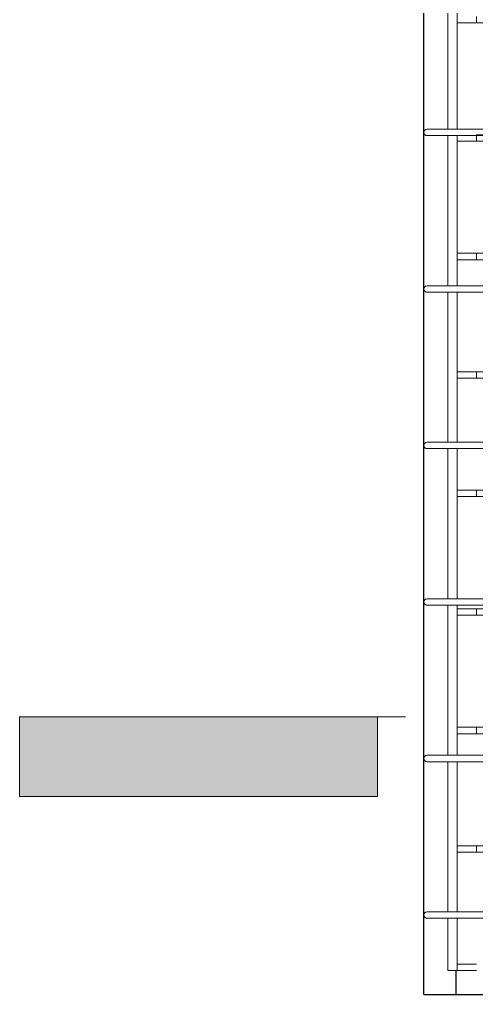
# Model space of a CAD drawing. Header units: millimetres. Extents: x 20 to 15200, y -2824 to 20808.
# Drawn here: x 1523 to 2097, y -1395 to -169 of the extents above; entities that cross this region are included whole.
import ezdxf

# ---------------------------------------------------------------- set-up
doc = ezdxf.new("R2010")
doc.units = ezdxf.units.MM
for name, color, linetype, lineweight in [('A-WALL', 113, 'Continuous', 25), ('G-ANNO-SYMB', 111, 'Continuous', 9), ('S-RBAR', 171, 'Continuous', 18)]:
    doc.layers.add(name, color=color, linetype=linetype, lineweight=lineweight)

# ---------------------------------------------------------------- blocks, each defined once
blk = doc.blocks.new('Detail View - M_Section Tail - Filled Horizontal-14034-Elevation Front 1')
at = {"layer": 'G-ANNO-SYMB'}
blk.add_hatch(color=256, dxfattribs=at).paths.add_polyline_path([(1948.4, 7414), (1948.4, 7514), (1498.4, 7514), (1498.4, 7414)])
for p, q in [((1498.4, 7414), (1498.4, 7514)), ((1498.4, 7514), (1948.4, 7514)), ((1948.4, 7514), (1948.4, 7414)), ((1948.4, 7414), (1498.4, 7414))]:
    blk.add_line(p, q, dxfattribs=at)

msp = doc.modelspace()

# ---------------------------------------------------------------- linework, layer by layer
at = {"layer": 'A-WALL'}
for p, q in [((2031.2, -1395), (2031.2, 7060)), ((2071.2, -1365), (2071.2, -1395)), ((2031.2, -1395), (2711.2, -1395))]:
    msp.add_line(p, q, dxfattribs=at)
at = {"layer": 'G-ANNO-SYMB'}
msp.add_line((2008, -1046), (1972.7, -1046), dxfattribs=at)
at = {"layer": 'S-RBAR'}
for p, q in [((2061.2, -306.9), (2061.2, -118.1)), ((2073.2, -306.9), (2073.2, -118.1)), ((2097.4, -164.9), (2097.4, -172.9)), ((2097.4, -172.9), (2073.2, -172.9)), ((2681.2, -172.9), (2097.4, -172.9)), ((2055.2, -306.9), (2035.2, -306.9)), ((2055.2, -314.9), (2035.2, -314.9)), ((2055.2, -306.9), (2471.2, -306.9)), ((2055.2, -314.9), (2471.2, -314.9)), ((2061.2, -503.7), (2061.2, -314.9)), ((2073.2, -503.7), (2073.2, -314.9)), ((2681.2, -313.9), (2097.4, -313.9)), ((2097.4, -313.9), (2097.4, -321.9)), ((2097.4, -321.9), (2073.2, -321.9)), ((2681.2, -321.9), (2097.4, -321.9)), ((2097.4, -462.9), (2073.2, -462.9)), ((2681.2, -462.9), (2097.4, -462.9)), ((2097.4, -462.9), (2097.4, -470.9)), ((2097.4, -470.9), (2073.2, -470.9)), ((2681.2, -470.9), (2097.4, -470.9)), ((2055.2, -503.7), (2035.2, -503.7)), ((2055.2, -511.7), (2035.2, -511.7)), ((2055.2, -503.7), (2471.2, -503.7)), ((2055.2, -511.7), (2471.2, -511.7)), ((2061.2, -700.5), (2061.2, -511.7)), ((2073.2, -700.5), (2073.2, -511.7)), ((2097.4, -611.9), (2073.2, -611.9)), ((2681.2, -611.9), (2097.4, -611.9)), ((2097.4, -611.9), (2097.4, -619.9)), ((2097.4, -619.9), (2073.2, -619.9)), ((2681.2, -619.9), (2097.4, -619.9)), ((2055.2, -700.5), (2035.2, -700.5)), ((2055.2, -708.5), (2035.2, -708.5)), ((2055.2, -700.5), (2471.2, -700.5)), ((2055.2, -708.5), (2471.2, -708.5)), ((2061.2, -897.4), (2061.2, -708.5)), ((2073.2, -897.4), (2073.2, -708.5)), ((2097.4, -760.9), (2073.2, -760.9)), ((2097.4, -768.9), (2073.2, -768.9)), ((2681.2, -760.9), (2097.4, -760.9)), ((2097.4, -760.9), (2097.4, -768.9)), ((2681.2, -768.9), (2097.4, -768.9)), ((2055.2, -897.4), (2035.2, -897.4)), ((2055.2, -905.4), (2035.2, -905.4)), ((2055.2, -897.4), (2471.2, -897.4)), ((2055.2, -905.4), (2471.2, -905.4)), ((2061.2, -1094.2), (2061.2, -905.4)), ((2073.2, -1094.2), (2073.2, -905.4)), ((2097.4, -909.9), (2073.2, -909.9)), ((2097.4, -917.9), (2073.2, -917.9)), ((2681.2, -909.9), (2097.4, -909.9)), ((2097.4, -909.9), (2097.4, -917.9)), ((2681.2, -917.9), (2097.4, -917.9)), ((2097.4, -1059), (2073.2, -1059)), ((2681.2, -1059), (2097.4, -1059)), ((2097.4, -1059), (2097.4, -1067)), ((2097.4, -1067), (2073.2, -1067)), ((2681.2, -1067), (2097.4, -1067)), ((2055.2, -1094.2), (2035.2, -1094.2)), ((2055.2, -1102.2), (2035.2, -1102.2)), ((2055.2, -1094.2), (2471.2, -1094.2)), ((2055.2, -1102.2), (2471.2, -1102.2)), ((2061.2, -1291), (2061.2, -1102.2)), ((2073.2, -1291), (2073.2, -1102.2)), ((2097.4, -1208), (2073.2, -1208)), ((2681.2, -1208), (2097.4, -1208)), ((2097.4, -1208), (2097.4, -1216)), ((2097.4, -1216), (2073.2, -1216)), ((2681.2, -1216), (2097.4, -1216)), ((2055.2, -1291), (2035.2, -1291)), ((2055.2, -1299), (2035.2, -1299)), ((2055.2, -1291), (2471.2, -1291)), ((2055.2, -1299), (2471.2, -1299)), ((2061.2, -1365), (2061.2, -1299)), ((2073.2, -1365), (2073.2, -1299)), ((2097.4, -1357), (2073.2, -1357)), ((2073.2, -1365), (2061.2, -1365)), ((2097.4, -1365), (2073.2, -1365))]:
    msp.add_line(p, q, dxfattribs=at)
for centre, start, end in [((2035.2, -310.9), 90, 270), ((2035.2, -310.9), 120, 165), ((2035.2, -310.9), 195, 240), ((2035.2, -310.9), 255, 270), ((2035.2, -507.7), 90, 270), ((2035.2, -507.7), 120, 165), ((2035.2, -507.7), 195, 240), ((2035.2, -507.7), 255, 270), ((2035.2, -704.5), 90, 270), ((2035.2, -704.5), 120, 165), ((2035.2, -704.5), 195, 240), ((2035.2, -704.5), 255, 270), ((2035.2, -901.4), 90, 270), ((2035.2, -901.4), 120, 165), ((2035.2, -901.4), 195, 240), ((2035.2, -901.4), 255, 270), ((2035.2, -1098.2), 90, 270), ((2035.2, -1098.2), 120, 165), ((2035.2, -1098.2), 195, 240), ((2035.2, -1098.2), 255, 270), ((2035.2, -1295), 90, 270), ((2035.2, -1295), 120, 165), ((2035.2, -1295), 195, 240), ((2035.2, -1295), 255, 270)]:
    msp.add_arc(centre, 4, start, end, dxfattribs=at)

# ---------------------------------------------------------------- block references
at = {"layer": 'G-ANNO-SYMB'}
msp.add_blockref('Detail View - M_Section Tail - Filled Horizontal-14034-Elevation Front 1', (24.3, -8560), dxfattribs=at)

doc.saveas('drawing.dxf')
